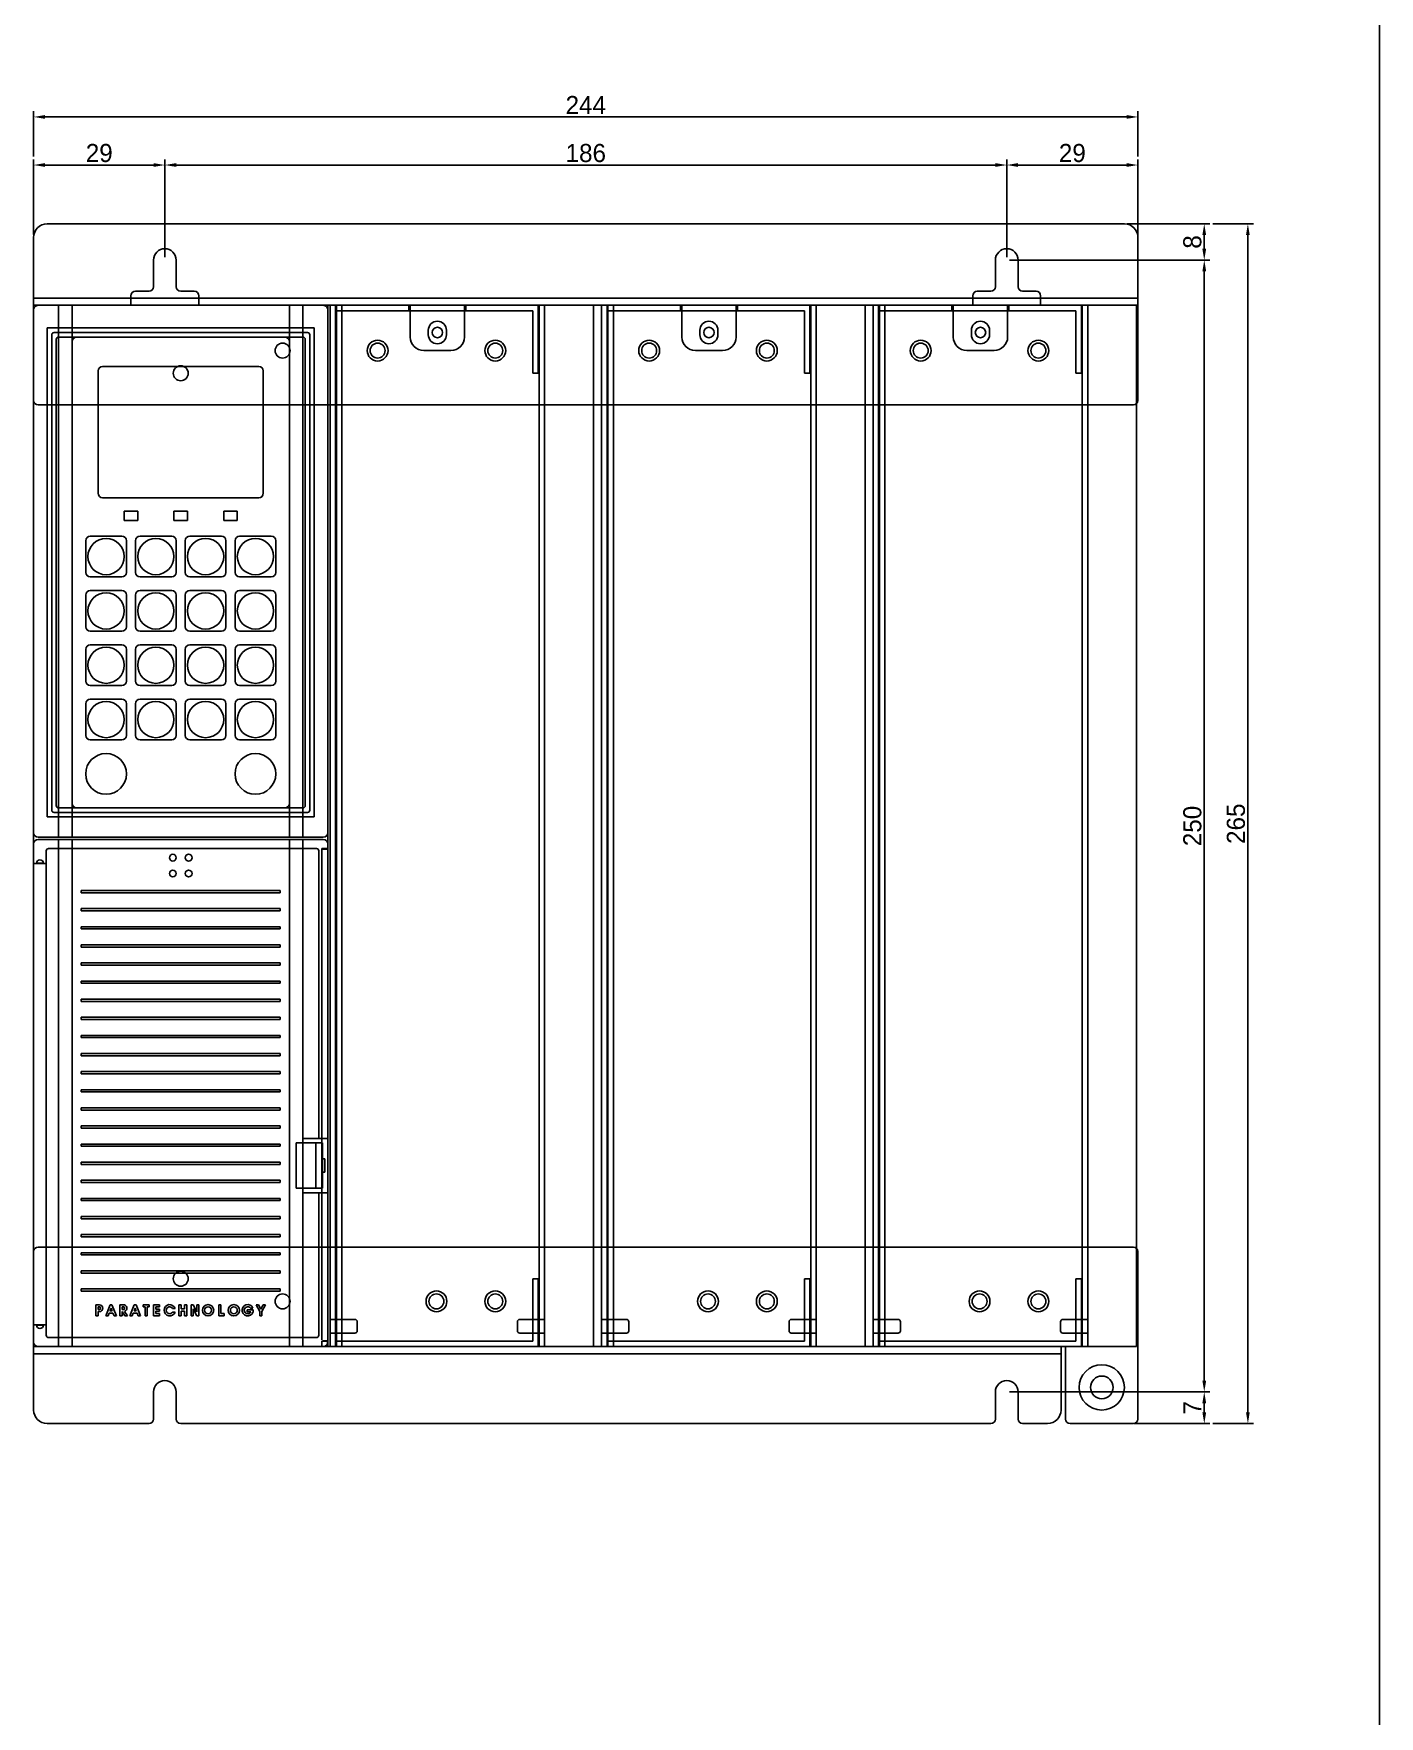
# Model space of a CAD drawing. Header units: millimetres. Extents: x 5090 to 6560, y -3118 to -1837.
# Drawn here: x 5907.8 to 6205.1, y -2746.1 to -2374.5 of the extents above; entities that cross this region are included whole.
import ezdxf

# ---------------------------------------------------------------- set-up
doc = ezdxf.new("R2010")
doc.units = ezdxf.units.MM
for name, color, linetype in [('CASE', 7, 'Continuous'), ('CASE BRACKET', 7, 'Continuous'), ('CASE COVER', 7, 'Continuous'), ('KEYPAD', 1, 'Continuous'), ('PCB BODY', 7, 'Continuous'), ('PCB COVER', 7, 'Continuous'), ('방열판', 7, 'Continuous')]:
    doc.layers.add(name, color=color, linetype=linetype)
doc.dimstyles.get("Standard").update_dxf_attribs({"dimtxt": 4, "dimasz": 2, "dimexe": 0.4, "dimexo": 0.9, "dimgap": 0.9, "dimtad": 1, "dimdsep": 46, "dimtxsty": 'Standard', "dimcen": 0.09, "dimclrd": 6, "dimclre": 6, "dimclrt": 4, "dimadec": 0, "dimazin": 2, "dimtfac": 1, "dimtofl": 0, "dimtmove": 0, "dimatfit": 3, "dimfxl": 1, "dimtolj": 1, "dimtzin": 0, "dimarcsym": 0})

# ---------------------------------------------------------------- blocks, each defined once
blk = doc.blocks.new('*D17')
at = {"color": 6, "lineweight": -2, "transparency": 16777216}
for p, q in [((5907.8, -2418.85), (5907.8, -2402.24)), ((5910.3, -2403.49), (5934.3, -2403.49)), ((5936.8, -2423.85), (5936.8, -2402.24))]:
    blk.add_line(p, q, dxfattribs=at)
at = {"color": 6, "transparency": 16777216}
for points in [[(5910.3, -2403.07), (5910.3, -2403.9), (5907.8, -2403.49)], [(5934.3, -2403.07), (5934.3, -2403.9), (5936.8, -2403.49)]]:
    blk.add_solid(points, dxfattribs=at)
at = {"layer": 'Defpoints', "color": 0, "transparency": 16777216}
for p in [(5936.8, -2403.49), (5907.8, -2419.48), (5936.8, -2424.48)]:
    blk.add_point(p, dxfattribs=at)
at = {"color": 1, "transparency": 16777216, "insert": (5922.3, -2400.86), "char_height": 4, "attachment_point": 5}
blk.add_mtext('29', dxfattribs=at)
blk = doc.blocks.new('*D18')
at = {"color": 6, "lineweight": -2, "transparency": 16777216}
for p, q in [((5936.8, -2423.85), (5936.8, -2402.24)), ((5939.3, -2403.49), (6120.3, -2403.49)), ((6122.8, -2423.85), (6122.8, -2402.24))]:
    blk.add_line(p, q, dxfattribs=at)
at = {"color": 6, "transparency": 16777216}
for points in [[(5939.3, -2403.07), (5939.3, -2403.9), (5936.8, -2403.49)], [(6120.3, -2403.07), (6120.3, -2403.9), (6122.8, -2403.49)]]:
    blk.add_solid(points, dxfattribs=at)
at = {"layer": 'Defpoints', "color": 0, "transparency": 16777216}
for p in [(6122.8, -2403.49), (5936.8, -2424.48), (6122.8, -2424.48)]:
    blk.add_point(p, dxfattribs=at)
at = {"color": 1, "transparency": 16777216, "insert": (6029.8, -2400.86), "char_height": 4, "attachment_point": 5}
blk.add_mtext('186', dxfattribs=at)
blk = doc.blocks.new('*D19')
at = {"color": 6, "lineweight": -2, "transparency": 16777216}
for p, q in [((6122.8, -2423.85), (6122.8, -2402.24)), ((6125.3, -2403.49), (6149.3, -2403.49)), ((6151.8, -2418.85), (6151.8, -2402.24))]:
    blk.add_line(p, q, dxfattribs=at)
at = {"color": 6, "transparency": 16777216}
for points in [[(6125.3, -2403.07), (6125.3, -2403.9), (6122.8, -2403.49)], [(6149.3, -2403.07), (6149.3, -2403.9), (6151.8, -2403.49)]]:
    blk.add_solid(points, dxfattribs=at)
at = {"layer": 'Defpoints', "color": 0, "transparency": 16777216}
for p in [(6151.8, -2403.49), (6151.8, -2419.48), (6122.8, -2424.48)]:
    blk.add_point(p, dxfattribs=at)
at = {"color": 1, "transparency": 16777216, "insert": (6137.3, -2400.86), "char_height": 4, "attachment_point": 5}
blk.add_mtext('29', dxfattribs=at)
blk = doc.blocks.new('*D20')
at = {"color": 6, "lineweight": -2, "transparency": 16777216}
for p, q in [((5907.8, -2401.61), (5907.8, -2391.62)), ((6149.3, -2392.87), (5910.3, -2392.87)), ((6151.8, -2401.61), (6151.8, -2391.62))]:
    blk.add_line(p, q, dxfattribs=at)
at = {"color": 6, "transparency": 16777216}
for points in [[(5910.3, -2392.45), (5910.3, -2393.28), (5907.8, -2392.87)], [(6149.3, -2392.45), (6149.3, -2393.28), (6151.8, -2392.87)]]:
    blk.add_solid(points, dxfattribs=at)
at = {"layer": 'Defpoints', "color": 0, "transparency": 16777216}
for p in [(5907.8, -2392.87), (5907.8, -2402.24), (6151.8, -2402.24)]:
    blk.add_point(p, dxfattribs=at)
at = {"color": 1, "transparency": 16777216, "insert": (6029.8, -2390.24), "char_height": 4, "attachment_point": 5}
blk.add_mtext('244', dxfattribs=at)
blk = doc.blocks.new('*D21')
at = {"color": 6, "lineweight": -2, "transparency": 16777216}
for p, q in [((6149.43, -2416.48), (6167.7, -2416.48)), ((6166.45, -2418.98), (6166.45, -2421.98)), ((6123.43, -2424.48), (6167.7, -2424.48))]:
    blk.add_line(p, q, dxfattribs=at)
at = {"color": 6, "transparency": 16777216}
for points in [[(6166.03, -2418.98), (6166.87, -2418.98), (6166.45, -2416.48)], [(6166.03, -2421.98), (6166.87, -2421.98), (6166.45, -2424.48)]]:
    blk.add_solid(points, dxfattribs=at)
at = {"layer": 'Defpoints', "color": 0, "transparency": 16777216}
for p in [(6148.8, -2416.48), (6122.8, -2424.48), (6166.45, -2424.48)]:
    blk.add_point(p, dxfattribs=at)
at = {"color": 1, "transparency": 16777216, "insert": (6163.83, -2420.48), "char_height": 4, "attachment_point": 5, "rotation": 90}
blk.add_mtext('8', dxfattribs=at)
blk = doc.blocks.new('*D22')
at = {"color": 6, "lineweight": -2, "transparency": 16777216}
for p, q in [((6123.43, -2424.48), (6167.7, -2424.48)), ((6166.45, -2426.98), (6166.45, -2671.98)), ((6123.43, -2674.48), (6167.7, -2674.48))]:
    blk.add_line(p, q, dxfattribs=at)
at = {"color": 6, "transparency": 16777216}
for points in [[(6166.03, -2426.98), (6166.87, -2426.98), (6166.45, -2424.48)], [(6166.03, -2671.98), (6166.87, -2671.98), (6166.45, -2674.48)]]:
    blk.add_solid(points, dxfattribs=at)
at = {"layer": 'Defpoints', "color": 0, "transparency": 16777216}
for p in [(6122.8, -2424.48), (6122.8, -2674.48), (6166.45, -2674.48)]:
    blk.add_point(p, dxfattribs=at)
at = {"color": 1, "transparency": 16777216, "insert": (6163.83, -2549.48), "char_height": 4, "attachment_point": 5, "rotation": 90}
blk.add_mtext('250', dxfattribs=at)
blk = doc.blocks.new('*D23')
at = {"color": 6, "lineweight": -2, "transparency": 16777216}
for p, q in [((6123.43, -2674.48), (6167.7, -2674.48)), ((6166.45, -2676.98), (6166.45, -2678.98)), ((6150.93, -2681.48), (6167.7, -2681.48))]:
    blk.add_line(p, q, dxfattribs=at)
at = {"color": 6, "transparency": 16777216}
for points in [[(6166.03, -2676.98), (6166.87, -2676.98), (6166.45, -2674.48)], [(6166.03, -2678.98), (6166.87, -2678.98), (6166.45, -2681.48)]]:
    blk.add_solid(points, dxfattribs=at)
at = {"layer": 'Defpoints', "color": 0, "transparency": 16777216}
for p in [(6122.8, -2674.48), (6150.3, -2681.48), (6166.45, -2681.48)]:
    blk.add_point(p, dxfattribs=at)
at = {"color": 1, "transparency": 16777216, "insert": (6163.83, -2677.98), "char_height": 4, "attachment_point": 5, "rotation": 90}
blk.add_mtext('7', dxfattribs=at)
blk = doc.blocks.new('*D24')
at = {"color": 6, "lineweight": -2, "transparency": 16777216}
for p, q in [((6168.33, -2416.48), (6177.34, -2416.48)), ((6176.09, -2418.98), (6176.09, -2678.98)), ((6168.33, -2681.48), (6177.34, -2681.48))]:
    blk.add_line(p, q, dxfattribs=at)
at = {"color": 6, "transparency": 16777216}
for points in [[(6175.67, -2418.98), (6176.5, -2418.98), (6176.09, -2416.48)], [(6175.67, -2678.98), (6176.5, -2678.98), (6176.09, -2681.48)]]:
    blk.add_solid(points, dxfattribs=at)
at = {"layer": 'Defpoints', "color": 0, "transparency": 16777216}
for p in [(6167.7, -2416.48), (6167.7, -2681.48), (6176.09, -2681.48)]:
    blk.add_point(p, dxfattribs=at)
at = {"color": 1, "transparency": 16777216, "insert": (6173.46, -2548.98), "char_height": 4, "attachment_point": 5, "rotation": 90}
blk.add_mtext('265', dxfattribs=at)

msp = doc.modelspace()

# ---------------------------------------------------------------- linework, layer by layer
msp.add_line((6205.137, -2031.814), (6205.137, -3117.806))
at = {"layer": 'CASE'}
for p, q in [((5907.804, -2434.478), (5907.804, -2664.478)), ((5907.804, -2434.478), (5972.804, -2434.478)), ((5972.804, -2434.478), (5972.804, -2664.478)), ((5973.304, -2434.478), (5973.304, -2664.478)), ((5973.304, -2434.478), (6019.304, -2434.478)), ((5974.504, -2434.478), (5974.504, -2664.478)), ((5974.504, -2435.678), (6018.104, -2435.678)), ((5974.704, -2434.478), (5974.704, -2664.478)), ((5975.904, -2434.478), (5975.904, -2664.478)), ((5990.704, -2435.678), (5990.704, -2434.478)), ((5991.004, -2441.478), (5991.004, -2434.478)), ((6003.004, -2441.478), (6003.004, -2434.478)), ((6003.304, -2435.678), (6003.304, -2434.478)), ((6018.104, -2449.478), (6018.104, -2435.678)), ((6019.304, -2449.478), (6019.304, -2434.478)), ((6033.304, -2434.478), (6033.304, -2664.478)), ((6033.304, -2434.478), (6079.304, -2434.478)), ((6034.504, -2434.478), (6034.504, -2664.478)), ((6034.504, -2435.678), (6078.104, -2435.678)), ((6034.704, -2434.478), (6034.704, -2664.478)), ((6035.904, -2434.478), (6035.904, -2664.478)), ((6050.704, -2435.678), (6050.704, -2434.478)), ((6051.004, -2441.478), (6051.004, -2434.478)), ((6063.004, -2441.478), (6063.004, -2434.478)), ((6063.304, -2435.678), (6063.304, -2434.478)), ((6078.104, -2449.478), (6078.104, -2435.678)), ((6079.304, -2449.478), (6079.304, -2434.478)), ((6093.304, -2434.478), (6093.304, -2664.478)), ((6093.304, -2434.478), (6139.304, -2434.478)), ((6094.504, -2434.478), (6094.504, -2664.478)), ((6094.504, -2435.678), (6138.104, -2435.678)), ((6094.704, -2434.478), (6094.704, -2664.478)), ((6095.904, -2434.478), (6095.904, -2664.478)), ((6110.704, -2435.678), (6110.704, -2434.478)), ((6111.004, -2441.478), (6111.004, -2434.478)), ((6123.004, -2441.478), (6123.004, -2434.478)), ((6123.304, -2435.678), (6123.304, -2434.478)), ((6138.104, -2449.478), (6138.104, -2435.678)), ((6139.304, -2449.478), (6139.304, -2434.478)), ((6000.004, -2444.478), (5994.004, -2444.478)), ((6060.004, -2444.478), (6054.004, -2444.478)), ((6120.004, -2444.478), (6114.004, -2444.478)), ((6018.104, -2449.478), (6019.304, -2449.478)), ((6078.104, -2449.478), (6079.304, -2449.478)), ((6138.104, -2449.478), (6139.304, -2449.478)), ((5971.504, -2663.078), (5971.504, -2554.478)), ((5971.504, -2554.478), (5972.704, -2554.478)), ((5971.604, -2554.578), (5972.804, -2554.578)), ((6018.104, -2649.478), (6018.104, -2663.278)), ((6018.104, -2649.478), (6019.304, -2649.478)), ((6019.304, -2649.478), (6019.304, -2664.478)), ((6078.104, -2649.478), (6078.104, -2663.278)), ((6078.104, -2649.478), (6079.304, -2649.478)), ((6079.304, -2649.478), (6079.304, -2664.478)), ((6138.104, -2649.478), (6138.104, -2663.278)), ((6138.104, -2649.478), (6139.304, -2649.478)), ((6139.304, -2649.478), (6139.304, -2664.478)), ((5907.804, -2664.478), (5972.804, -2664.478)), ((5907.804, -2664.478), (5972.804, -2664.478)), ((5971.504, -2663.278), (5971.504, -2664.478)), ((5971.604, -2663.178), (5972.804, -2663.178)), ((5971.604, -2663.278), (5972.704, -2663.278)), ((5972.704, -2663.278), (5972.704, -2664.478)), ((5973.304, -2664.478), (6019.304, -2664.478)), ((5974.504, -2663.278), (6018.104, -2663.278)), ((6033.304, -2664.478), (6079.304, -2664.478)), ((6034.504, -2663.278), (6078.104, -2663.278)), ((6093.304, -2664.478), (6139.304, -2664.478)), ((6094.504, -2663.278), (6138.104, -2663.278))]:
    msp.add_line(p, q, dxfattribs=at)
for centre, radius in [((5997.004, -2440.478), 1.15), ((6057.004, -2440.478), 1.15), ((6117.004, -2440.478), 1.15), ((5983.804, -2444.478), 2.3), ((6009.804, -2444.478), 2.3), ((6043.804, -2444.478), 2.3), ((6069.804, -2444.478), 2.3), ((6103.804, -2444.478), 2.3), ((6129.804, -2444.478), 2.3), ((5996.804, -2654.478), 2.3), ((6009.804, -2654.478), 2.3), ((6056.804, -2654.478), 2.3), ((6069.804, -2654.478), 2.3), ((6116.804, -2654.478), 2.3), ((6129.804, -2654.478), 2.3)]:
    msp.add_circle(centre, radius, dxfattribs=at)
for centre, start, end in [((5994.004, -2441.478), 180, 270), ((6000.004, -2441.478), 270, 0), ((6054.004, -2441.478), 180, 270), ((6060.004, -2441.478), 270, 0), ((6114.004, -2441.478), 180, 270), ((6120.004, -2441.478), 270, 0)]:
    msp.add_arc(centre, 3, start, end, dxfattribs=at)
at = {"layer": 'CASE BRACKET', "color": 2}
for p, q in [((5907.804, -2419.478), (5907.804, -2455.478)), ((6148.804, -2416.478), (5910.804, -2416.478)), ((6151.804, -2419.478), (6151.804, -2455.478)), ((5934.304, -2424.478), (5934.304, -2430.378)), ((5939.304, -2424.478), (5939.304, -2430.378)), ((6120.304, -2424.478), (6120.304, -2430.378)), ((6125.304, -2424.478), (6125.304, -2430.378)), ((6151.804, -2432.878), (5907.804, -2432.878)), ((5929.304, -2432.878), (5929.304, -2432.378)), ((5929.304, -2434.478), (5929.304, -2432.878)), ((5933.304, -2431.378), (5930.304, -2431.378)), ((5940.304, -2431.378), (5943.304, -2431.378)), ((5944.304, -2432.878), (5944.304, -2432.378)), ((5944.304, -2434.478), (5944.304, -2432.878)), ((6115.304, -2432.878), (6115.304, -2432.378)), ((6115.304, -2434.478), (6115.304, -2432.878)), ((6119.304, -2431.378), (6116.304, -2431.378)), ((6126.304, -2431.378), (6129.304, -2431.378)), ((6130.304, -2432.878), (6130.304, -2432.378)), ((6130.304, -2434.478), (6130.304, -2432.878)), ((6151.804, -2434.478), (5907.804, -2434.478)), ((6150.804, -2456.478), (5908.804, -2456.478)), ((6150.804, -2642.478), (5908.804, -2642.478)), ((5907.804, -2678.478), (5907.804, -2643.478)), ((6151.804, -2680.478), (6151.804, -2643.478)), ((6135.804, -2664.478), (5907.804, -2664.478)), ((6134.804, -2678.478), (6134.804, -2664.478)), ((6135.804, -2680.478), (6135.804, -2664.478)), ((6134.804, -2666.078), (5907.804, -2666.078)), ((5934.304, -2674.478), (5934.304, -2680.478)), ((5939.304, -2674.478), (5939.304, -2680.478)), ((6120.304, -2674.478), (6120.304, -2680.478)), ((6125.304, -2674.478), (6125.304, -2680.478)), ((5933.304, -2681.478), (5910.804, -2681.478)), ((6119.304, -2681.478), (5940.304, -2681.478)), ((6131.804, -2681.478), (6126.304, -2681.478)), ((6150.804, -2681.478), (6136.804, -2681.478))]:
    msp.add_line(p, q, dxfattribs=at)
for centre, radius in [((5962.804, -2444.478), 1.65), ((5962.804, -2444.478), 1.65), ((5983.804, -2444.478), 1.65), ((6009.804, -2444.478), 1.65), ((6043.804, -2444.478), 1.65), ((6069.804, -2444.478), 1.65), ((6103.804, -2444.478), 1.65), ((6129.804, -2444.478), 1.65), ((5940.304, -2449.478), 1.65), ((5940.304, -2649.478), 1.65), ((5962.804, -2654.478), 1.65), ((5996.804, -2654.478), 1.65), ((6009.804, -2654.478), 1.65), ((6056.804, -2654.478), 1.65), ((6069.804, -2654.478), 1.65), ((6116.804, -2654.478), 1.65), ((6129.804, -2654.478), 1.65), ((6143.804, -2673.478), 5), ((6143.804, -2673.478), 2.5)]:
    msp.add_circle(centre, radius, dxfattribs=at)
for centre, radius, start, end in [((5910.804, -2419.478), 3, 90, 180), ((6148.804, -2419.478), 3, 0, 90), ((5936.804, -2424.478), 2.5, 0, 180), ((6122.804, -2424.478), 2.5, 0, 180), ((5933.304, -2430.378), 1, 270, 0), ((5940.304, -2430.378), 1, 180, 270), ((6119.304, -2430.378), 1, 270, 0), ((6126.304, -2430.378), 1, 180, 270), ((5930.304, -2432.378), 1, 90, 180), ((5943.304, -2432.378), 1, 360, 90), ((6116.304, -2432.378), 1, 90, 180), ((6129.304, -2432.378), 1, 360, 90), ((5908.804, -2455.478), 1, 180, 270), ((6150.804, -2455.478), 1, 270, 0), ((5908.804, -2643.478), 1, 90, 180), ((6150.804, -2643.478), 1, 0, 90), ((5936.804, -2674.478), 2.5, 0, 180), ((6122.804, -2674.478), 2.5, 0, 180), ((5910.804, -2678.478), 3, 180, 270), ((6131.804, -2678.478), 3, 270, 0), ((5933.304, -2680.478), 1, 270, 0), ((5940.304, -2680.478), 1, 180, 270), ((6119.304, -2680.478), 1, 270, 0), ((6126.304, -2680.478), 1, 180, 270), ((6136.804, -2680.478), 1, 180, 270), ((6150.804, -2680.478), 1, 270, 0)]:
    msp.add_arc(centre, radius, start, end, dxfattribs=at)
at = {"layer": 'CASE COVER'}
for p, q in [((6020.704, -2434.478), (5973.304, -2434.478)), ((5973.304, -2434.478), (5973.304, -2664.478)), ((5974.504, -2434.478), (5974.504, -2664.478)), ((6019.504, -2434.478), (6019.504, -2664.478)), ((6020.704, -2434.478), (6020.704, -2664.478)), ((6080.704, -2434.478), (6033.304, -2434.478)), ((6033.304, -2434.478), (6033.304, -2664.478)), ((6034.504, -2434.478), (6034.504, -2664.478)), ((6079.504, -2434.478), (6079.504, -2664.478)), ((6080.704, -2434.478), (6080.704, -2664.478)), ((6140.704, -2434.478), (6093.304, -2434.478)), ((6093.304, -2434.478), (6093.304, -2664.478)), ((6094.504, -2434.478), (6094.504, -2664.478)), ((6139.504, -2434.478), (6139.504, -2664.478)), ((6140.704, -2434.478), (6140.704, -2664.478)), ((5995.004, -2439.978), (5995.004, -2440.978)), ((5999.004, -2439.978), (5999.004, -2440.978)), ((6055.004, -2439.978), (6055.004, -2440.978)), ((6059.004, -2439.978), (6059.004, -2440.978)), ((6115.004, -2439.978), (6115.004, -2440.978)), ((6119.004, -2439.978), (6119.004, -2440.978)), ((5978.804, -2658.478), (5973.304, -2658.478)), ((5979.304, -2658.978), (5979.304, -2660.978)), ((6014.704, -2658.978), (6014.704, -2660.978)), ((6015.204, -2658.478), (6020.704, -2658.478)), ((6038.804, -2658.478), (6033.304, -2658.478)), ((6039.304, -2658.978), (6039.304, -2660.978)), ((6074.704, -2658.978), (6074.704, -2660.978)), ((6075.204, -2658.478), (6080.704, -2658.478)), ((6098.804, -2658.478), (6093.304, -2658.478)), ((6099.304, -2658.978), (6099.304, -2660.978)), ((6134.704, -2658.978), (6134.704, -2660.978)), ((6135.204, -2658.478), (6140.704, -2658.478)), ((5978.804, -2661.478), (5973.304, -2661.478)), ((6020.704, -2664.478), (5973.304, -2664.478)), ((6015.204, -2661.478), (6020.704, -2661.478)), ((6038.804, -2661.478), (6033.304, -2661.478)), ((6080.704, -2664.478), (6033.304, -2664.478)), ((6075.204, -2661.478), (6080.704, -2661.478)), ((6098.804, -2661.478), (6093.304, -2661.478)), ((6140.704, -2664.478), (6093.304, -2664.478)), ((6135.204, -2661.478), (6140.704, -2661.478))]:
    msp.add_line(p, q, dxfattribs=at)
for centre, radius, start, end in [((5997.004, -2439.978), 2, 0, 180), ((6057.004, -2439.978), 2, 0, 180), ((6117.004, -2439.978), 2, 0, 180), ((5997.004, -2440.978), 2, 180, 0), ((6057.004, -2440.978), 2, 180, 0), ((6117.004, -2440.978), 2, 180, 0), ((5978.804, -2658.978), 0.5, 0, 90), ((5978.804, -2660.978), 0.5, 270, 360), ((6015.204, -2658.978), 0.5, 90, 180), ((6015.204, -2660.978), 0.5, 180, 270), ((6038.804, -2658.978), 0.5, 0, 90), ((6038.804, -2660.978), 0.5, 270, 360), ((6075.204, -2658.978), 0.5, 90, 180), ((6075.204, -2660.978), 0.5, 180, 270), ((6098.804, -2658.978), 0.5, 0, 90), ((6098.804, -2660.978), 0.5, 270, 360), ((6135.204, -2658.978), 0.5, 90, 180), ((6135.204, -2660.978), 0.5, 180, 270)]:
    msp.add_arc(centre, radius, start, end, dxfattribs=at)
at = {"layer": 'KEYPAD'}
for p, q in [((5917.304, -2441.478), (5963.304, -2441.478)), ((5916.304, -2442.478), (5916.304, -2544.478)), ((5964.304, -2442.478), (5964.304, -2544.478)), ((5922.054, -2448.978), (5922.054, -2475.978)), ((5923.054, -2447.978), (5957.554, -2447.978)), ((5958.554, -2448.978), (5958.554, -2475.978)), ((5923.054, -2476.978), (5957.554, -2476.978)), ((5927.804, -2479.978), (5927.804, -2481.978)), ((5927.804, -2479.978), (5930.804, -2479.978)), ((5927.804, -2481.978), (5930.804, -2481.978)), ((5930.804, -2479.978), (5930.804, -2481.978)), ((5938.804, -2479.978), (5938.804, -2481.978)), ((5938.804, -2479.978), (5941.804, -2479.978)), ((5938.804, -2481.978), (5941.804, -2481.978)), ((5941.804, -2479.978), (5941.804, -2481.978)), ((5949.804, -2479.978), (5949.804, -2481.978)), ((5952.804, -2479.978), (5949.804, -2479.978)), ((5952.804, -2481.978), (5949.804, -2481.978)), ((5952.804, -2479.978), (5952.804, -2481.978)), ((5920.304, -2485.478), (5927.304, -2485.478)), ((5931.304, -2485.478), (5938.304, -2485.478)), ((5942.304, -2485.478), (5949.304, -2485.478)), ((5953.304, -2485.478), (5960.304, -2485.478)), ((5919.304, -2486.478), (5919.304, -2493.478)), ((5928.304, -2486.478), (5928.304, -2493.478)), ((5930.304, -2486.478), (5930.304, -2493.478)), ((5939.304, -2486.478), (5939.304, -2493.478)), ((5941.304, -2486.478), (5941.304, -2493.478)), ((5950.304, -2486.478), (5950.304, -2493.478)), ((5952.304, -2486.478), (5952.304, -2493.478)), ((5961.304, -2486.478), (5961.304, -2493.478)), ((5920.304, -2494.478), (5927.304, -2494.478)), ((5920.304, -2497.478), (5927.304, -2497.478)), ((5931.304, -2494.478), (5938.304, -2494.478)), ((5931.304, -2497.478), (5938.304, -2497.478)), ((5942.304, -2494.478), (5949.304, -2494.478)), ((5942.304, -2497.478), (5949.304, -2497.478)), ((5953.304, -2494.478), (5960.304, -2494.478)), ((5953.304, -2497.478), (5960.304, -2497.478)), ((5919.304, -2498.478), (5919.304, -2505.478)), ((5928.304, -2498.478), (5928.304, -2505.478)), ((5930.304, -2498.478), (5930.304, -2505.478)), ((5939.304, -2498.478), (5939.304, -2505.478)), ((5941.304, -2498.478), (5941.304, -2505.478)), ((5950.304, -2498.478), (5950.304, -2505.478)), ((5952.304, -2498.478), (5952.304, -2505.478)), ((5961.304, -2498.478), (5961.304, -2505.478)), ((5920.304, -2506.478), (5927.304, -2506.478)), ((5931.304, -2506.478), (5938.304, -2506.478)), ((5942.304, -2506.478), (5949.304, -2506.478)), ((5953.304, -2506.478), (5960.304, -2506.478)), ((5919.304, -2510.478), (5919.304, -2517.478)), ((5920.304, -2509.478), (5927.304, -2509.478)), ((5928.304, -2510.478), (5928.304, -2517.478)), ((5930.304, -2510.478), (5930.304, -2517.478)), ((5931.304, -2509.478), (5938.304, -2509.478)), ((5939.304, -2510.478), (5939.304, -2517.478)), ((5941.304, -2510.478), (5941.304, -2517.478)), ((5942.304, -2509.478), (5949.304, -2509.478)), ((5950.304, -2510.478), (5950.304, -2517.478)), ((5952.304, -2510.478), (5952.304, -2517.478)), ((5953.304, -2509.478), (5960.304, -2509.478)), ((5961.304, -2510.478), (5961.304, -2517.478)), ((5920.304, -2518.478), (5927.304, -2518.478)), ((5931.304, -2518.478), (5938.304, -2518.478)), ((5942.304, -2518.478), (5949.304, -2518.478)), ((5953.304, -2518.478), (5960.304, -2518.478)), ((5919.304, -2522.478), (5919.304, -2529.478)), ((5920.304, -2521.478), (5927.304, -2521.478)), ((5928.304, -2522.478), (5928.304, -2529.478)), ((5930.304, -2522.478), (5930.304, -2529.478)), ((5931.304, -2521.478), (5938.304, -2521.478)), ((5939.304, -2522.478), (5939.304, -2529.478)), ((5941.304, -2522.478), (5941.304, -2529.478)), ((5942.304, -2521.478), (5949.304, -2521.478)), ((5950.304, -2522.478), (5950.304, -2529.478)), ((5952.304, -2522.478), (5952.304, -2529.478)), ((5953.304, -2521.478), (5960.304, -2521.478)), ((5961.304, -2522.478), (5961.304, -2529.478)), ((5920.304, -2530.478), (5927.304, -2530.478)), ((5931.304, -2530.478), (5938.304, -2530.478)), ((5942.304, -2530.478), (5949.304, -2530.478)), ((5953.304, -2530.478), (5960.304, -2530.478)), ((5917.304, -2545.478), (5963.304, -2545.478))]:
    msp.add_line(p, q, dxfattribs=at)
for centre, radius in [((5923.804, -2489.978), 4), ((5934.804, -2489.978), 4), ((5945.804, -2489.978), 4), ((5956.804, -2489.978), 4), ((5923.804, -2501.978), 4), ((5934.804, -2501.978), 4), ((5945.804, -2501.978), 4), ((5956.804, -2501.978), 4), ((5923.804, -2513.978), 4), ((5934.804, -2513.978), 4), ((5945.804, -2513.978), 4), ((5956.804, -2513.978), 4), ((5923.804, -2525.978), 4), ((5934.804, -2525.978), 4), ((5945.804, -2525.978), 4), ((5956.804, -2525.978), 4), ((5923.804, -2537.978), 4.5), ((5956.804, -2537.978), 4.5)]:
    msp.add_circle(centre, radius, dxfattribs=at)
for centre, start, end in [((5917.304, -2442.478), 90, 180), ((5963.304, -2442.478), 0, 90), ((5923.054, -2448.978), 90, 180), ((5957.554, -2448.978), 0, 90), ((5923.054, -2475.978), 180, 270), ((5957.554, -2475.978), 270, 0), ((5920.304, -2486.478), 90, 180), ((5927.304, -2486.478), 0, 90), ((5931.304, -2486.478), 90, 180), ((5938.304, -2486.478), 0, 90), ((5942.304, -2486.478), 90, 180), ((5949.304, -2486.478), 0, 90), ((5953.304, -2486.478), 90, 180), ((5960.304, -2486.478), 0, 90), ((5920.304, -2493.478), 180, 270), ((5927.304, -2493.478), 270, 0), ((5931.304, -2493.478), 180, 270), ((5938.304, -2493.478), 270, 0), ((5942.304, -2493.478), 180, 270), ((5949.304, -2493.478), 270, 0), ((5953.304, -2493.478), 180, 270), ((5960.304, -2493.478), 270, 0), ((5920.304, -2498.478), 90, 180), ((5927.304, -2498.478), 0, 90), ((5931.304, -2498.478), 90, 180), ((5938.304, -2498.478), 0, 90), ((5942.304, -2498.478), 90, 180), ((5949.304, -2498.478), 0, 90), ((5953.304, -2498.478), 90, 180), ((5960.304, -2498.478), 0, 90), ((5920.304, -2505.478), 180, 270), ((5927.304, -2505.478), 270, 0), ((5931.304, -2505.478), 180, 270), ((5938.304, -2505.478), 270, 0), ((5942.304, -2505.478), 180, 270), ((5949.304, -2505.478), 270, 0), ((5953.304, -2505.478), 180, 270), ((5960.304, -2505.478), 270, 0), ((5920.304, -2510.478), 90, 180), ((5927.304, -2510.478), 0, 90), ((5931.304, -2510.478), 90, 180), ((5938.304, -2510.478), 0, 90), ((5942.304, -2510.478), 90, 180), ((5949.304, -2510.478), 0, 90), ((5953.304, -2510.478), 90, 180), ((5960.304, -2510.478), 0, 90), ((5920.304, -2517.478), 180, 270), ((5927.304, -2517.478), 270, 0), ((5931.304, -2517.478), 180, 270), ((5938.304, -2517.478), 270, 0), ((5942.304, -2517.478), 180, 270), ((5949.304, -2517.478), 270, 0), ((5953.304, -2517.478), 180, 270), ((5960.304, -2517.478), 270, 0), ((5920.304, -2522.478), 90, 180), ((5927.304, -2522.478), 0, 90), ((5931.304, -2522.478), 90, 180), ((5938.304, -2522.478), 0, 90), ((5942.304, -2522.478), 90, 180), ((5949.304, -2522.478), 0, 90), ((5953.304, -2522.478), 90, 180), ((5960.304, -2522.478), 0, 90), ((5920.304, -2529.478), 180, 270), ((5927.304, -2529.478), 270, 0), ((5931.304, -2529.478), 180, 270), ((5938.304, -2529.478), 270, 0), ((5942.304, -2529.478), 180, 270), ((5949.304, -2529.478), 270, 0), ((5953.304, -2529.478), 180, 270), ((5960.304, -2529.478), 270, 0), ((5917.304, -2544.478), 180, 270), ((5963.304, -2544.478), 270, 0)]:
    msp.add_arc(centre, 1, start, end, dxfattribs=at)
at = {"layer": 'PCB BODY'}
for p, q in [((5907.804, -2435.478), (5907.804, -2550.978)), ((5908.804, -2434.478), (5971.804, -2434.478)), ((5913.304, -2434.478), (5913.304, -2551.978)), ((5916.304, -2434.478), (5916.304, -2551.978)), ((5964.304, -2434.478), (5964.304, -2551.978)), ((5967.304, -2434.478), (5967.304, -2551.978)), ((5972.804, -2435.478), (5972.804, -2550.978)), ((5910.804, -2439.478), (5969.804, -2439.478)), ((5910.804, -2439.478), (5910.804, -2547.478)), ((5911.804, -2440.978), (5911.804, -2545.978)), ((5912.304, -2440.478), (5968.304, -2440.478)), ((5913.304, -2441.478), (5967.304, -2441.478)), ((5916.304, -2441.478), (5964.304, -2441.478)), ((5968.804, -2440.978), (5968.804, -2545.978)), ((5969.804, -2439.478), (5969.804, -2547.478)), ((5912.804, -2441.978), (5912.804, -2544.978)), ((5967.804, -2441.978), (5967.804, -2544.978)), ((5913.304, -2545.478), (5967.304, -2545.478)), ((5916.304, -2545.478), (5964.304, -2545.478)), ((5910.804, -2547.478), (5969.804, -2547.478)), ((5912.304, -2546.478), (5968.304, -2546.478)), ((5908.804, -2551.978), (5971.804, -2551.978))]:
    msp.add_line(p, q, dxfattribs=at)
for centre, radius, start, end in [((5908.804, -2435.478), 1, 90, 180), ((5971.804, -2435.478), 1, 0, 90), ((5912.304, -2440.978), 0.5, 90, 180), ((5913.304, -2441.978), 0.5, 90, 180), ((5967.304, -2441.978), 0.5, 0, 90), ((5968.304, -2440.978), 0.5, 0, 90), ((5913.304, -2544.978), 0.5, 180, 270), ((5967.304, -2544.978), 0.5, 270, 0), ((5912.304, -2545.978), 0.5, 180, 270), ((5968.304, -2545.978), 0.5, 270, 0), ((5908.804, -2550.978), 1, 180, 270), ((5971.804, -2550.978), 1, 270, 0)]:
    msp.add_arc(centre, radius, start, end, dxfattribs=at)
at = {"layer": 'PCB COVER'}
for p, q in [((5908.804, -2552.478), (5971.804, -2552.478)), ((5913.304, -2552.478), (5913.304, -2664.478)), ((5916.304, -2552.478), (5916.304, -2664.478)), ((5964.304, -2552.478), (5964.304, -2664.478)), ((5967.304, -2552.478), (5967.304, -2664.478)), ((5907.804, -2553.478), (5907.804, -2663.478)), ((5910.604, -2554.978), (5910.604, -2661.978)), ((5911.104, -2554.478), (5970.304, -2554.478)), ((5970.804, -2554.978), (5970.804, -2618.478)), ((5972.804, -2553.478), (5972.804, -2618.478)), ((5907.804, -2557.778), (5910.604, -2557.778)), ((5908.454, -2557.778), (5908.454, -2557.723)), ((5908.454, -2557.723), (5909.954, -2557.723)), ((5909.954, -2557.723), (5909.954, -2557.778)), ((5918.304, -2563.728), (5918.304, -2564.228)), ((5918.304, -2563.728), (5962.304, -2563.728)), ((5918.304, -2564.228), (5962.304, -2564.228)), ((5962.304, -2563.728), (5962.304, -2564.228)), ((5918.304, -2567.728), (5918.304, -2568.228)), ((5918.304, -2567.728), (5962.304, -2567.728)), ((5962.304, -2567.728), (5962.304, -2568.228)), ((5918.304, -2568.228), (5962.304, -2568.228)), ((5918.304, -2571.728), (5918.304, -2572.228)), ((5918.304, -2571.728), (5962.304, -2571.728)), ((5962.304, -2571.728), (5962.304, -2572.228)), ((5918.304, -2572.228), (5962.304, -2572.228)), ((5918.304, -2575.728), (5918.304, -2576.228)), ((5918.304, -2575.728), (5962.304, -2575.728)), ((5918.304, -2576.228), (5962.304, -2576.228)), ((5962.304, -2575.728), (5962.304, -2576.228)), ((5918.304, -2579.728), (5918.304, -2580.228)), ((5918.304, -2579.728), (5962.304, -2579.728)), ((5918.304, -2580.228), (5962.304, -2580.228)), ((5962.304, -2579.728), (5962.304, -2580.228)), ((5918.304, -2583.728), (5918.304, -2584.228)), ((5918.304, -2583.728), (5962.304, -2583.728)), ((5918.304, -2584.228), (5962.304, -2584.228)), ((5962.304, -2583.728), (5962.304, -2584.228)), ((5918.304, -2587.728), (5918.304, -2588.228)), ((5918.304, -2587.728), (5962.304, -2587.728)), ((5918.304, -2588.228), (5962.304, -2588.228)), ((5962.304, -2587.728), (5962.304, -2588.228)), ((5918.304, -2591.728), (5918.304, -2592.228)), ((5918.304, -2591.728), (5962.304, -2591.728)), ((5918.304, -2592.228), (5962.304, -2592.228)), ((5962.304, -2591.728), (5962.304, -2592.228)), ((5918.304, -2595.728), (5918.304, -2596.228)), ((5918.304, -2595.728), (5962.304, -2595.728)), ((5918.304, -2596.228), (5962.304, -2596.228)), ((5962.304, -2595.728), (5962.304, -2596.228)), ((5918.304, -2599.728), (5918.304, -2600.228)), ((5918.304, -2599.728), (5962.304, -2599.728)), ((5918.304, -2600.228), (5962.304, -2600.228)), ((5962.304, -2599.728), (5962.304, -2600.228)), ((5918.304, -2603.728), (5918.304, -2604.228)), ((5918.304, -2603.728), (5962.304, -2603.728)), ((5918.304, -2604.228), (5962.304, -2604.228)), ((5962.304, -2603.728), (5962.304, -2604.228)), ((5918.304, -2607.728), (5918.304, -2608.228)), ((5918.304, -2607.728), (5962.304, -2607.728)), ((5918.304, -2608.228), (5962.304, -2608.228)), ((5962.304, -2607.728), (5962.304, -2608.228)), ((5918.304, -2611.728), (5918.304, -2612.228)), ((5918.304, -2611.728), (5962.304, -2611.728)), ((5918.304, -2612.228), (5962.304, -2612.228)), ((5962.304, -2611.728), (5962.304, -2612.228)), ((5918.304, -2615.728), (5918.304, -2616.228)), ((5918.304, -2615.728), (5962.304, -2615.728)), ((5918.304, -2616.228), (5962.304, -2616.228)), ((5962.304, -2615.728), (5962.304, -2616.228)), ((5918.304, -2619.728), (5918.304, -2620.228)), ((5918.304, -2619.728), (5962.304, -2619.728)), ((5918.304, -2620.228), (5962.304, -2620.228)), ((5962.304, -2619.728), (5962.304, -2620.228)), ((5965.804, -2619.478), (5965.804, -2629.478)), ((5965.804, -2619.478), (5967.304, -2619.478)), ((5967.304, -2618.478), (5972.804, -2618.478)), ((5967.304, -2619.478), (5971.657, -2619.478)), ((5970.163, -2619.478), (5970.163, -2629.478)), ((5971.657, -2619.478), (5971.657, -2629.478)), ((5918.304, -2623.728), (5918.304, -2624.228)), ((5918.304, -2623.728), (5962.304, -2623.728)), ((5962.304, -2623.728), (5962.304, -2624.228)), ((5971.657, -2622.978), (5972.118, -2622.978)), ((5972.118, -2622.978), (5972.118, -2625.978)), ((5918.304, -2624.228), (5962.304, -2624.228)), ((5971.657, -2625.978), (5972.118, -2625.978)), ((5918.304, -2627.728), (5918.304, -2628.228)), ((5918.304, -2627.728), (5962.304, -2627.728)), ((5918.304, -2628.228), (5962.304, -2628.228)), ((5962.304, -2627.728), (5962.304, -2628.228)), ((5965.804, -2629.478), (5967.304, -2629.478)), ((5967.304, -2629.478), (5971.657, -2629.478)), ((5967.304, -2630.478), (5972.804, -2630.478)), ((5970.804, -2630.478), (5970.804, -2661.978)), ((5972.804, -2630.478), (5972.804, -2663.478)), ((5918.304, -2631.728), (5918.304, -2632.228)), ((5918.304, -2631.728), (5962.304, -2631.728)), ((5918.304, -2632.228), (5962.304, -2632.228)), ((5962.304, -2631.728), (5962.304, -2632.228)), ((5918.304, -2635.728), (5918.304, -2636.228)), ((5918.304, -2635.728), (5962.304, -2635.728)), ((5918.304, -2636.228), (5962.304, -2636.228)), ((5962.304, -2635.728), (5962.304, -2636.228)), ((5918.304, -2639.728), (5918.304, -2640.228)), ((5918.304, -2639.728), (5962.304, -2639.728)), ((5918.304, -2640.228), (5962.304, -2640.228)), ((5962.304, -2639.728), (5962.304, -2640.228)), ((5918.304, -2643.728), (5918.304, -2644.228)), ((5918.304, -2643.728), (5962.304, -2643.728)), ((5918.304, -2644.228), (5962.304, -2644.228)), ((5962.304, -2643.728), (5962.304, -2644.228)), ((5918.304, -2647.728), (5918.304, -2648.228)), ((5918.304, -2647.728), (5962.304, -2647.728)), ((5918.304, -2648.228), (5962.304, -2648.228)), ((5962.304, -2647.728), (5962.304, -2648.228)), ((5918.304, -2651.728), (5918.304, -2652.228)), ((5918.304, -2651.728), (5962.304, -2651.728)), ((5918.304, -2652.228), (5962.304, -2652.228)), ((5962.304, -2651.728), (5962.304, -2652.228)), ((5921.547, -2655.23), (5922.324, -2655.23)), ((5921.547, -2657.647), (5921.547, -2655.23)), ((5922.027, -2655.71), (5922.324, -2655.71)), ((5922.027, -2656.27), (5922.027, -2655.71)), ((5922.027, -2656.27), (5922.324, -2656.27)), ((5922.027, -2656.75), (5922.324, -2656.75)), ((5922.027, -2657.647), (5922.027, -2656.75)), ((5924.698, -2655.23), (5923.733, -2657.647)), ((5924.474, -2657.085), (5924.25, -2657.647)), ((5924.474, -2657.085), (5925.337, -2657.085)), ((5924.906, -2656.004), (5924.666, -2656.605)), ((5924.666, -2656.605), (5925.146, -2656.605)), ((5924.698, -2655.23), (5925.114, -2655.23)), ((5924.906, -2656.004), (5925.146, -2656.605)), ((5925.114, -2655.23), (5926.078, -2657.647)), ((5925.337, -2657.085), (5925.561, -2657.647)), ((5926.85, -2655.23), (5927.628, -2655.23)), ((5926.85, -2657.647), (5926.85, -2655.23)), ((5927.33, -2655.71), (5927.628, -2655.71)), ((5927.33, -2656.27), (5927.33, -2655.71)), ((5927.33, -2656.27), (5927.628, -2656.27)), ((5927.33, -2657.647), (5927.33, -2656.75)), ((5927.33, -2656.75), (5927.977, -2657.647)), ((5927.888, -2656.704), (5928.568, -2657.647)), ((5930.028, -2655.23), (5929.064, -2657.647)), ((5929.805, -2657.085), (5929.581, -2657.647)), ((5929.805, -2657.085), (5930.668, -2657.085)), ((5930.236, -2656.004), (5929.997, -2656.605)), ((5929.997, -2656.605), (5930.476, -2656.605)), ((5930.028, -2655.23), (5930.444, -2655.23)), ((5930.236, -2656.004), (5930.476, -2656.605)), ((5930.444, -2655.23), (5931.409, -2657.647)), ((5930.668, -2657.085), (5930.892, -2657.647)), ((5932.003, -2655.23), (5932.654, -2655.23)), ((5932.003, -2655.71), (5932.003, -2655.23)), ((5932.003, -2655.71), (5932.414, -2655.71)), ((5932.414, -2657.647), (5932.414, -2655.71)), ((5933.305, -2655.23), (5932.654, -2655.23)), ((5933.305, -2655.71), (5932.894, -2655.71)), ((5932.894, -2657.647), (5932.894, -2655.71)), ((5933.305, -2655.71), (5933.305, -2655.23)), ((5934.318, -2655.23), (5935.644, -2655.23)), ((5934.318, -2657.647), (5934.318, -2655.23)), ((5934.798, -2655.71), (5935.644, -2655.71)), ((5934.798, -2656.198), (5934.798, -2655.71)), ((5934.798, -2656.198), (5935.644, -2656.198)), ((5934.798, -2657.167), (5934.798, -2656.678)), ((5934.798, -2656.678), (5935.644, -2656.678)), ((5934.798, -2657.167), (5935.644, -2657.167)), ((5935.644, -2655.71), (5935.644, -2655.23)), ((5935.644, -2656.198), (5935.644, -2656.678)), ((5935.644, -2657.647), (5935.644, -2657.167)), ((5938.51, -2656.038), (5939.037, -2656.038)), ((5938.51, -2656.838), (5939.037, -2656.838)), ((5939.895, -2655.23), (5940.375, -2655.23)), ((5939.895, -2657.647), (5939.895, -2655.23)), ((5940.375, -2656.144), (5940.375, -2655.23)), ((5940.757, -2656.144), (5940.375, -2656.144)), ((5940.375, -2657.647), (5940.375, -2656.624)), ((5940.757, -2656.624), (5940.375, -2656.624)), ((5940.757, -2656.144), (5941.14, -2656.144)), ((5940.757, -2656.624), (5941.14, -2656.624)), ((5941.62, -2655.23), (5941.14, -2655.23)), ((5941.14, -2656.144), (5941.14, -2655.23)), ((5941.14, -2657.647), (5941.14, -2656.624)), ((5941.62, -2657.647), (5941.62, -2655.23)), ((5942.586, -2655.23), (5943.066, -2655.23)), ((5942.586, -2657.647), (5942.586, -2655.23)), ((5943.066, -2655.23), (5943.066, -2655.23)), ((5943.831, -2656.767), (5943.066, -2655.23)), ((5943.066, -2657.647), (5943.066, -2656.11)), ((5943.831, -2657.647), (5943.066, -2656.11)), ((5944.311, -2655.23), (5943.831, -2655.23)), ((5943.831, -2656.767), (5943.831, -2655.23)), ((5944.311, -2657.647), (5944.311, -2655.23)), ((5948.709, -2655.23), (5948.709, -2657.647)), ((5948.709, -2655.23), (5949.189, -2655.23)), ((5949.189, -2655.23), (5949.189, -2657.167)), ((5949.189, -2657.167), (5949.936, -2657.167)), ((5949.936, -2657.167), (5949.936, -2657.647)), ((5954.956, -2656.34), (5954.956, -2656.82)), ((5954.956, -2656.34), (5956.342, -2656.34)), ((5954.956, -2656.82), (5955.764, -2656.82)), ((5956.247, -2655.953), (5955.692, -2655.953)), ((5956.963, -2655.23), (5957.507, -2655.23)), ((5957.773, -2656.751), (5956.963, -2655.23)), ((5958.013, -2656.18), (5957.507, -2655.23)), ((5957.773, -2656.751), (5957.773, -2657.647)), ((5958.013, -2656.18), (5958.519, -2655.23)), ((5958.253, -2656.751), (5959.063, -2655.23)), ((5958.253, -2656.751), (5958.253, -2657.647)), ((5959.063, -2655.23), (5958.519, -2655.23)), ((5907.804, -2659.678), (5910.604, -2659.678)), ((5908.454, -2659.678), (5908.454, -2659.732)), ((5908.454, -2659.732), (5909.954, -2659.732)), ((5909.954, -2659.732), (5909.954, -2659.678)), ((5922.027, -2657.647), (5921.547, -2657.647)), ((5921.547, -2657.647), (5922.027, -2657.647)), ((5923.733, -2657.647), (5924.25, -2657.647)), ((5926.078, -2657.647), (5925.561, -2657.647)), ((5925.561, -2657.647), (5926.078, -2657.647)), ((5926.85, -2657.647), (5927.33, -2657.647)), ((5927.33, -2657.647), (5926.85, -2657.647)), ((5926.85, -2657.647), (5927.33, -2657.647)), ((5928.568, -2657.647), (5927.977, -2657.647)), ((5929.064, -2657.647), (5929.581, -2657.647)), ((5931.409, -2657.647), (5930.892, -2657.647)), ((5930.892, -2657.647), (5931.409, -2657.647)), ((5932.414, -2657.647), (5932.894, -2657.647)), ((5934.318, -2657.647), (5935.644, -2657.647)), ((5939.895, -2657.647), (5940.375, -2657.647)), ((5941.62, -2657.647), (5941.14, -2657.647)), ((5942.586, -2657.647), (5943.066, -2657.647)), ((5944.311, -2657.647), (5943.831, -2657.647)), ((5943.831, -2657.647), (5943.831, -2657.647)), ((5948.709, -2657.647), (5949.936, -2657.647)), ((5957.773, -2657.647), (5958.253, -2657.647)), ((5908.804, -2664.478), (5971.804, -2664.478)), ((5911.104, -2662.478), (5970.304, -2662.478))]:
    msp.add_line(p, q, dxfattribs=at)
for centre, radius in [((5938.554, -2556.478), 0.75), ((5942.054, -2556.478), 0.75), ((5938.554, -2559.978), 0.75), ((5942.054, -2559.978), 0.75), ((5946.349, -2656.438), 1.246), ((5946.349, -2656.438), 0.766), ((5952.031, -2656.438), 1.246), ((5952.031, -2656.438), 0.766)]:
    msp.add_circle(centre, radius, dxfattribs=at)
for centre, radius, start, end in [((5908.804, -2553.478), 1, 90, 180), ((5971.804, -2553.478), 1, 0, 90), ((5909.204, -2557.723), 0.75, 0, 180), ((5911.104, -2554.978), 0.5, 90, 180), ((5970.304, -2554.978), 0.5, 0, 90), ((5922.324, -2655.99), 0.76, 270, 90), ((5922.324, -2655.99), 0.28, 270, 90), ((5927.628, -2655.99), 0.76, 290.07397, 90), ((5927.628, -2655.99), 0.28, 270, 90), ((5937.857, -2656.438), 1.246, 18.72276, 341.27724), ((5937.857, -2656.438), 0.766, 31.47272, 328.52728), ((5955.099, -2656.438), 1.246, 22.93688, 4.52933), ((5955.099, -2656.438), 0.766, 39.33687, 330.12783), ((5909.204, -2659.732), 0.75, 180, 0), ((5908.804, -2663.478), 1, 180, 270), ((5911.104, -2661.978), 0.5, 180, 270), ((5970.304, -2661.978), 0.5, 270, 0), ((5971.804, -2663.478), 1, 270, 0)]:
    msp.add_arc(centre, radius, start, end, dxfattribs=at)
at = {"layer": '방열판'}
for p, q in [((6019.504, -2434.478), (6019.504, -2664.478)), ((6019.504, -2434.478), (6031.504, -2434.478)), ((6031.504, -2434.478), (6031.504, -2664.478)), ((6079.504, -2434.478), (6079.504, -2664.478)), ((6079.504, -2434.478), (6091.504, -2434.478)), ((6091.504, -2434.478), (6091.504, -2664.478)), ((6139.504, -2434.478), (6139.504, -2664.478)), ((6139.504, -2434.478), (6151.504, -2434.478)), ((6151.504, -2434.478), (6151.504, -2664.478)), ((6019.504, -2664.478), (6031.504, -2664.478)), ((6079.504, -2664.478), (6091.504, -2664.478)), ((6139.504, -2664.478), (6151.504, -2664.478))]:
    msp.add_line(p, q, dxfattribs=at)

# ---------------------------------------------------------------- dimensions: what is measured, and where the dimension line sits
for base, p1, p2, override, picture, middle in [((5907.804, -2392.868), (6151.804, -2402.237), (5907.804, -2402.237), {"dimasz": 2.5, "dimexe": 1.25, "dimexo": 0.625, "dimgap": 0.625, "dimdsep": 44, "dimcen": 2.5, "dimclrt": 1, "dimazin": 0, "dimtofl": 1, "dimtolj": 0, "dimtzin": 8}, '*D20', (6029.804, -2390.243)), ((5936.804, -2403.487), (5907.804, -2419.478), (5936.804, -2424.478), {"dimasz": 2.5, "dimexe": 1.25, "dimexo": 0.625, "dimgap": 0.625, "dimdsep": 44, "dimcen": 2.5, "dimclrt": 1, "dimazin": 0, "dimtofl": 1, "dimtolj": 0, "dimtzin": 8}, '*D17', (5922.304, -2400.862)), ((6122.804, -2403.487), (5936.804, -2424.478), (6122.804, -2424.478), {"dimasz": 2.5, "dimexe": 1.25, "dimexo": 0.625, "dimgap": 0.625, "dimdsep": 44, "dimcen": 2.5, "dimclrt": 1, "dimazin": 0, "dimtofl": 1, "dimtmove": 1, "dimtolj": 0, "dimtzin": 8}, '*D18', (6029.804, -2400.862)), ((6151.804, -2403.487), (6122.804, -2424.478), (6151.804, -2419.478), {"dimasz": 2.5, "dimexe": 1.25, "dimexo": 0.625, "dimgap": 0.625, "dimdsep": 44, "dimcen": 2.5, "dimclrt": 1, "dimazin": 0, "dimtofl": 1, "dimtmove": 1, "dimtolj": 0, "dimtzin": 8}, '*D19', (6137.304, -2400.862))]:
    dim = msp.add_linear_dim(base=base, p1=p1, p2=p2, dimstyle='Standard', override=override)
    dim.commit()
    dim.dimension.update_dxf_attribs({"geometry": picture, "text_midpoint": middle})
for base, p1, p2, override, picture, middle in [((6166.45, -2424.478), (6148.804, -2416.478), (6122.804, -2424.478), {"dimasz": 2.5, "dimexe": 1.25, "dimexo": 0.625, "dimgap": 0.625, "dimdsep": 44, "dimcen": 2.5, "dimclrt": 1, "dimazin": 0, "dimtofl": 1, "dimtolj": 0, "dimtzin": 8}, '*D21', (6163.825, -2420.478)), ((6176.086, -2681.478), (6167.7, -2416.478), (6167.7, -2681.478), {"dimasz": 2.5, "dimexe": 1.25, "dimexo": 0.625, "dimgap": 0.625, "dimdsep": 44, "dimcen": 2.5, "dimclrt": 1, "dimazin": 0, "dimtofl": 1, "dimtolj": 0, "dimtzin": 8}, '*D24', (6173.461, -2548.978)), ((6166.45, -2674.478), (6122.804, -2424.478), (6122.804, -2674.478), {"dimasz": 2.5, "dimexe": 1.25, "dimexo": 0.625, "dimgap": 0.625, "dimdsep": 44, "dimcen": 2.5, "dimclrt": 1, "dimazin": 0, "dimtofl": 1, "dimtmove": 1, "dimtolj": 0, "dimtzin": 8}, '*D22', (6163.825, -2549.478)), ((6166.45, -2681.478), (6122.804, -2674.478), (6150.304, -2681.478), {"dimasz": 2.5, "dimexe": 1.25, "dimexo": 0.625, "dimgap": 0.625, "dimdsep": 44, "dimcen": 2.5, "dimclrt": 1, "dimazin": 0, "dimtofl": 1, "dimtmove": 1, "dimtolj": 0, "dimtzin": 8}, '*D23', (6163.825, -2677.978))]:
    dim = msp.add_linear_dim(base=base, p1=p1, p2=p2, angle=90, dimstyle='Standard', override=override)
    dim.commit()
    dim.dimension.update_dxf_attribs({"geometry": picture, "text_midpoint": middle})

doc.saveas('drawing.dxf')
